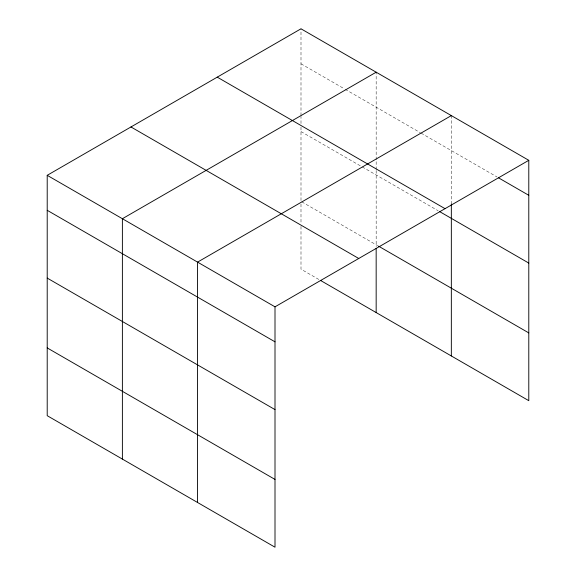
<?xml version="1.0" encoding="UTF-8"?>
<svg xmlns="http://www.w3.org/2000/svg" width="576" height="576" viewBox="0 0 576 576"><rect width="100%" height="100%" fill="white"/><g stroke="black" fill="none" stroke-linecap="round" stroke-linejoin="round"><path stroke-width="0.43" stroke-dasharray="2.88 2.16" d="M300.996 200.498L300.996 127.102M300.996 123.538L300.996 116.402M300.996 115.51L300.996 28.8M376.164 170.503L376.164 246.571M376.164 169.61L376.164 160.697M376.164 159.804L376.164 72.202M451.339 204.098L451.339 115.603M300.996 63.792L344.39 88.848M345.168 89.294L420.336 132.689M421.114 133.142L497.03 176.969M300.996 131.566L361.44 166.464M362.218 166.91L438.163 210.758M301.766 201.838L377.712 245.686M318.816 279.454L300.996 269.165L300.996 224.575M300.996 204.07L300.996 223.682"/><path stroke-width="0.86" d="M451.339 204.098L451.339 355.968M47.21 175.32L275.004 306.835L275.004 547.2L47.21 415.685L47.21 175.32L300.996 28.8L528.79 160.315L528.79 400.68L320.371 280.354M376.164 72.202L122.386 218.722L122.386 459.086M451.339 115.603L197.554 262.123L197.554 502.488M275.004 306.835L528.79 160.315M498.586 177.869L528.79 195.307M217.246 77.148L445.039 208.67M439.711 211.651L528.79 263.081M378.49 246.132L528.79 332.906M130.961 126.965L358.754 258.487M47.21 210.305L275.004 341.827M47.21 278.086L275.004 409.601M47.21 347.911L275.004 479.426M376.164 248.357L376.164 312.566"/></g></svg>
